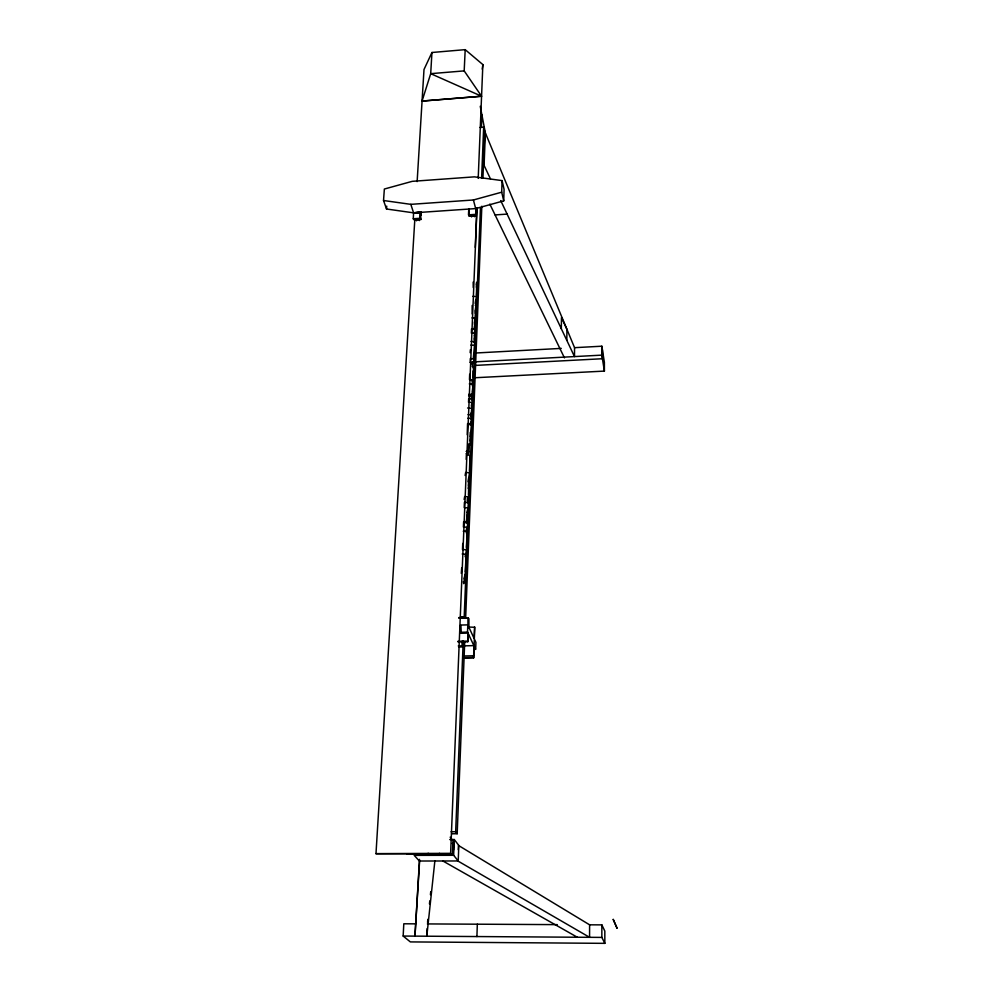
<?xml version="1.0" encoding="UTF-8"?>
<svg xmlns="http://www.w3.org/2000/svg" width="993" height="993" viewBox="0 0 993 993"><rect width="100%" height="100%" fill="white"/><g stroke="black" fill="none" stroke-linecap="round" stroke-linejoin="round"><path stroke-width="1.49" d="M458.269 849.673L458.431 845.44L589.606 924.818L589.569 937.318L457.823 860.968M463.023 658.086L473.649 657.85L474.766 627.303L468.398 627.017M465.965 453.813L468.522 453.987L468.795 443.859M480.252 106.301L485.366 132.938L574.55 347.674L574.488 356.586L500.708 200.561M566.817 340.363L566.929 329.328L561.467 317.611L561.33 328.757M462.949 640.957L463.061 646.902L458.84 647.002M458.778 618.192L468.373 617.944L468.87 627.601M470.173 436.597L470.223 432.377M473.227 287.548L473.189 282.074M468.957 444.839L468.522 453.987M476.913 936.56L477.323 924.198M419.058 211.906L413.597 212.85L475.684 208.58L503.724 200.859L501.701 192.195L502.073 180.602L474.393 176.853L412.256 181.334L384.353 189.03L383.534 200.512L386.525 209.002L413.597 212.85L420.486 212.477L420.958 219.465L414.106 219.925L413.262 218.758L413.597 212.85L410.817 204.347L383.534 200.512M503.724 200.859L504.084 189.34L502.073 180.602M473.649 657.85L473.872 645.624L467.529 632.119L467.802 624.87L460.578 625.056L460.764 633.286L467.988 633.1M474.567 626.856L474.133 638.524L467.802 624.87M451.579 833.772L457.177 833.748L455.663 831.724L463.222 640.919M464.153 618.031L480.451 207.674M481.617 178.243L483.653 127.141L479.929 127.439M457.177 833.748L464.724 641.615M465.643 618.366L481.828 206.209M482.933 178.318L484.758 131.833L483.653 127.141M490.48 178.926L484.087 165.421L485.366 132.938M458.22 860.968L453.64 855.296L414.205 855.358L419.394 861.018L458.22 860.968L458.816 845.44L454.273 839.532L449.742 839.544M458.083 641.975L467.777 641.739L467.79 633.112M468.373 617.944L468.262 625.863M468.137 632.491L467.777 641.739L468.597 634.825M468.311 627.861L468.671 618.602M475.436 214.376L468.485 214.86L468.758 209.051L469.18 216.077L476.119 215.605L475.684 208.58L473.413 199.978L410.817 204.347M462.738 543.419L462.49 549.501L466.524 549.762L467.244 531.503L463.234 531.243M466.189 459.374L466.362 455.017L470.285 455.291L469.59 472.73L467.926 481.791M469.677 374.262L469.466 379.562L473.289 379.847L473.512 366.504L473.189 367.844M472.147 313.962L472.147 305.459M476.119 215.605L476.429 207.947M475.275 247.381L476.888 207.847M414.863 218.77L375.987 853.682L450.611 853.546L477 207.785M478.204 178.368L482.859 64.595L465.196 49.65L431.943 52.492L423.999 69.522L417.134 181.607M460.764 633.286L460.578 625.056M481.394 127.501L481.903 114.878M406.782 854.117L452.423 854.278L452.969 840.761L450.177 837.161M467.269 501.117L467.38 498.275M474.369 324.376L474.468 321.831M452.163 843.467L453.727 843.454L453.453 850.157L452.696 847.538M470.856 416.154L470.98 413.076M471.092 415.98L472.531 398.913L468.684 398.627L468.535 402.202L472.383 402.475M453.64 855.296L454.273 839.532M466.375 547.366L467.244 531.503M468.485 494.601L468.646 486.26L468.224 488.494M469.441 470.645L469.987 456.954M473.14 378.072L473.152 370.898M476.441 295.132L476.59 286.257L476.255 287.027M462.664 642.943L462.676 646.021L463.098 643.998M468.609 395.773L472.445 396.058L472.581 392.657L471.34 399.993M467.418 527.258L467.629 522.008L463.632 521.747L463.408 526.985L467.418 527.258L466.313 532.931M468.187 507.895L468.398 502.607L464.426 502.346L464.203 507.622L468.187 507.895L466.511 522.095L463.88 521.921M467.517 502.719C468.981 501.006 469.701 470.67 468.249 485.676M470.756 424.222L471.886 414.875L468.026 414.602M472.445 396.058L473.115 384.192L469.279 383.906M473.971 362.743L474.12 358.883L470.322 358.597L470.161 362.47L473.971 362.743L470.384 362.532M471.03 341.431L474.803 341.716L474.654 345.365L470.881 345.08M475.138 333.425L475.299 329.217L471.538 328.931L471.365 333.139L475.138 333.425L474.071 342.461M473.934 329.626L475.746 318.182L475.995 305.36L475.175 311.057M475.25 305.335C476.441 306.142 477.894 272.256 476.131 285.152M468.882 208.716L469.168 216.102M472.234 381.709L472.32 379.76M427.164 928.529L426.804 936.213L434.86 860.993M431.943 52.492L430.701 73.668L422.062 101.075L481.555 96.234L464.19 70.888L465.196 49.65M419.53 859.355L414.962 936.138L419.605 861.018M471.005 432.489L470.161 440.917M416.787 219.887L416.564 220.769L416.042 219.056M589.606 924.818L601.845 924.88L604.824 931.074L604.836 943.35L410.345 941.91L403.158 936.051L403.803 923.788L415.57 923.85M458.269 645.946L462.539 645.847L462.626 641.391M467.194 434.76L467.566 423.614L471.439 423.899L469.875 445.385L469.776 444.653M421.317 211.956L421.131 215.034L420.374 212.626L413.547 213.098M462.117 641.168L462.403 645.475M386.525 209.002L386.724 206.147M461.695 567.922L461.273 573.383M465.245 571.571L466.201 554.255L462.179 553.995M470.123 352.639L470.421 349.623M474.803 341.716L473.276 358.982L474.12 358.883M427.536 922.385L427.859 919.307M429.46 903.928L429.783 900.85M430.428 894.705L430.751 891.627M475.175 313.192L475.759 309.518L474.642 322.626M466.139 523.336L467.889 508.255L467.095 512.475M474.207 339.196L474.877 333.549L474.195 335.845M482.213 69.125L482.859 64.595M464.848 575.084L464.153 578.857M475.175 303.386L475.808 299.265M463.048 618.043L463.396 616.814L463.917 617.907M472.184 364.431L472.618 361.75M472.258 366.603L472.891 362.718M472.134 384.092L472.891 379.574M472.296 385.818L473.289 379.847M473.115 384.192L472.221 392.061M471.241 397.957L471.725 395.015M471.278 406.236L471.774 403.307M470.123 425.103L470.608 422.31M471.154 419.17L471.886 414.875M465.109 475.486L465.655 472.457L469.59 472.73M464.128 499.504L464.662 496.562L468.622 496.835M466.139 530.982L466.673 528.226M465.134 556.663L466.524 549.762M474.021 333.462L475.299 329.217M452.833 843.988L453.727 843.454M425.178 854.315L428.492 853.359M473.413 199.978L501.701 192.195M464.19 70.888L430.701 73.668L481.555 96.234L422.062 101.075M466.511 522.095L467.629 522.008M413.262 218.758L420.138 218.286L420.958 219.465M495.073 214.922L507.113 214.103M475.833 352.999L561.256 348.394M574.55 347.674L601.832 346.209L604.389 362.296L604.402 371.097L474.517 377.762M475.573 361.824L601.845 355.134L604.402 371.097M474.791 365.436L602.416 358.734L602.403 349.797M460.864 617.05L463.694 616.976M458.927 617.572L463.148 617.46M460.28 632.305L467.529 632.119M577.318 937.243L442.89 860.993M457.823 641.341L467.48 641.106M464.575 645.847L473.872 645.624M462.875 656.013L473.512 655.777M462.812 657.651L473.45 657.416M451.058 831.749L455.663 831.724M375.987 853.682L450.611 853.546M427.375 923.924L557.309 924.632M403.158 936.051L601.845 937.404L604.836 943.35M446.515 854.054L452.423 854.278M466.375 451.244L468.932 451.418M466.362 451.492L468.932 451.678M467.579 407.999L471.402 408.272M467.877 418.202L471.749 418.475M468.857 394.246L472.705 394.531M472.879 296.311L476.603 296.609M471.985 317.897L475.746 318.182M439.365 853.347L440.743 854.29M489.834 204.111L564.446 357.865M474.468 646.877L475.672 649.434L475.92 642.372L474.728 639.79M483.119 161.003L484.087 165.421M418.86 218.87L419.369 220.57L419.605 218.894M471.116 214.91L471.588 216.896L471.762 215.208M473.984 214.984L474.418 216.697L474.592 215.009M463.359 581.65L463.706 583.673L465.556 570.975L466.201 554.255M601.832 346.209L601.845 355.134M601.845 924.88L601.845 937.404M420.461 212.378L420.138 218.286L420.486 212.477M613.227 919.419L617.013 928.145L613.227 919.419"/></g></svg>
